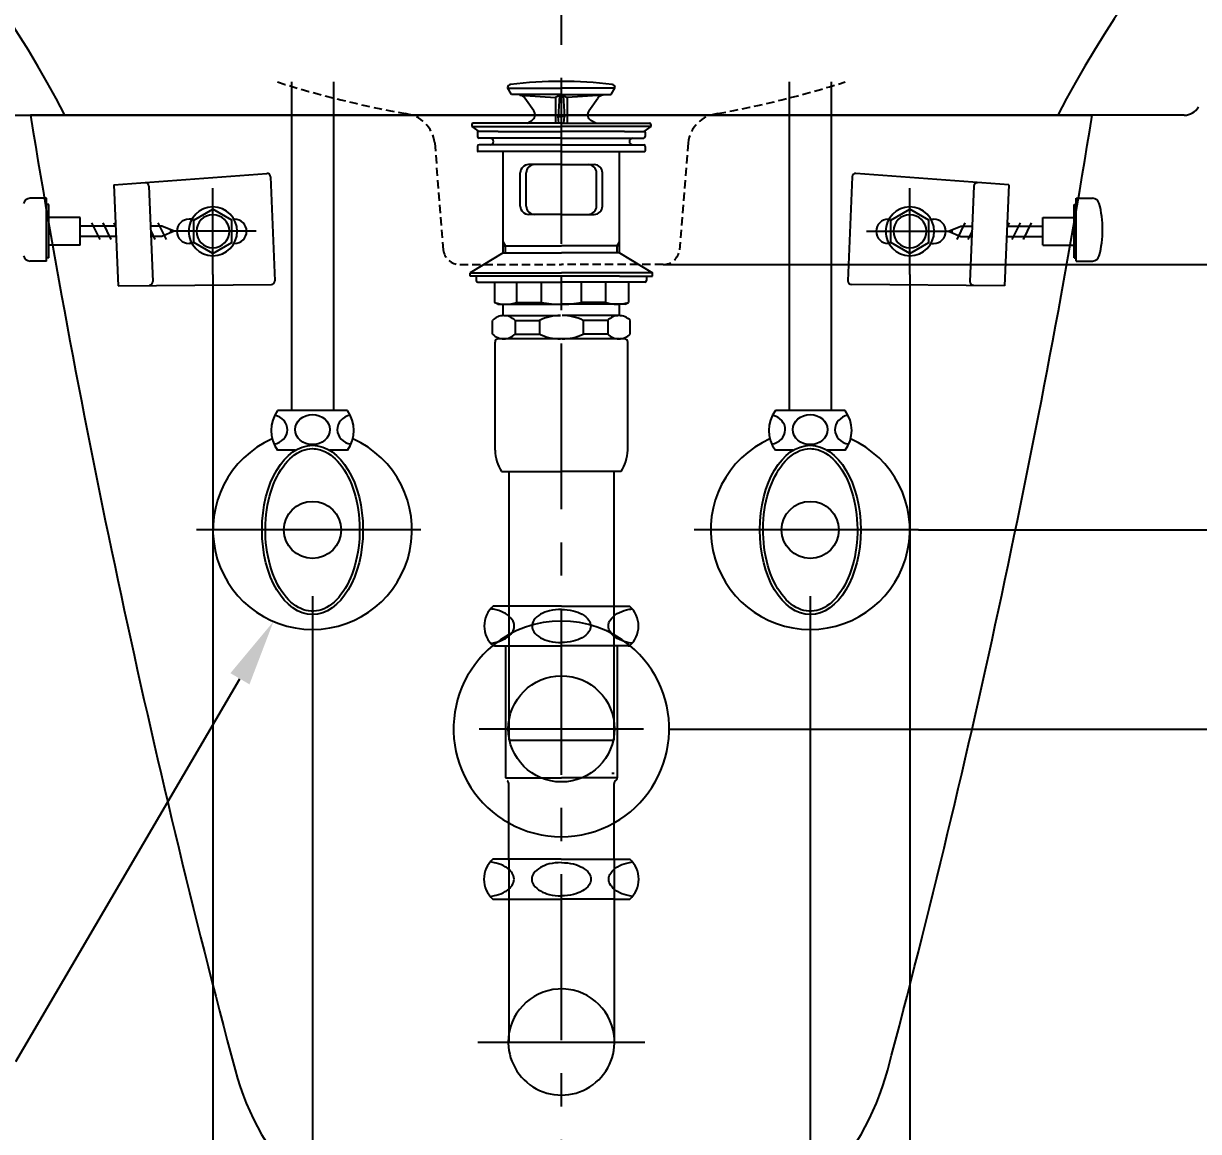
# Model space of a CAD drawing. Extents: x 0 to 6635, y -9 to 2100.
# Drawn here: x 4572.6 to 4926.7, y 407.8 to 741.8 of the extents above; entities that cross this region are included whole.
import ezdxf

# ---------------------------------------------------------------- set-up
doc = ezdxf.new("R2010")
doc.units = 0
doc.header["$LTSCALE"] = 20
doc.header["$MEASUREMENT"] = 0
doc.linetypes.add('CENTER', pattern=[2, 1.25, -0.25, 0.25, -0.25])
doc.linetypes.add('HIDDEN', pattern=[0.375, 0.25, -0.125])
doc.layers.get('0').update_dxf_attribs({"linetype": 'CONTINUOUS'})
doc.layers.get('DEFPOINTS').update_dxf_attribs({"linetype": 'CONTINUOUS'})
for name, color, linetype in [('1', 1, 'CONTINUOUS'), ('3', 3, 'CONTINUOUS'), ('4', 4, 'CONTINUOUS'), ('6', 6, 'CONTINUOUS'), ('7', 7, 'CONTINUOUS'), ('CENTER', 2, 'CENTER')]:
    doc.layers.add(name, color=color, linetype=linetype)
doc.styles.get("Standard").update_dxf_attribs({"font": 'NanumGothic.ttf'})
doc.dimstyles.get("Standard").update_dxf_attribs({"dimtxt": 2.5, "dimasz": 2, "dimexe": 2, "dimexo": 1, "dimgap": 1.5, "dimtad": 1, "dimdec": 0, "dimlfac": 10, "dimrnd": 0.5, "dimzin": 0, "dimdsep": 46, "dimtxsty": 'Standard', "dimcen": 0, "dimclrt": 2, "dimadec": 0, "dimazin": 0, "dimtfac": 1, "dimtdec": 0, "dimtmove": 0, "dimatfit": 3, "dimfxl": 0, "dimtolj": 1, "dimtzin": 0, "dimarcsym": 0})

# ---------------------------------------------------------------- blocks, each defined once
blk = doc.blocks.new('*D58')
at = {"layer": '1', "color": 3, "lineweight": -2}
for p, q in [((4767.18, 529.14), (5247.06, 529.14)), ((5227.06, 509.14), (5227.06, 444.99)), ((5227.06, 129.14), (5227.06, 403.3)), ((5034.68, 109.14), (5247.06, 109.14))]:
    blk.add_line(p, q, dxfattribs=at)
at = {"layer": '1', "color": 3}
for points in [[(5223.73, 509.14), (5230.4, 509.14), (5227.06, 529.14)], [(5223.73, 129.14), (5230.4, 129.14), (5227.06, 109.14)]]:
    blk.add_solid(points, dxfattribs=at)
at = {"layer": 'DEFPOINTS', "color": 0}
for p in [(4767.18, 529.14), (5034.68, 109.14), (5227.06, 109.14)]:
    blk.add_point(p, dxfattribs=at)
at = {"layer": '1', "color": 2, "insert": (5227.06, 424.14), "char_height": 20, "attachment_point": 5}
blk.add_mtext('\\A1;420', dxfattribs=at)
blk = doc.blocks.new('*D61')
at = {"layer": '1', "color": 3, "lineweight": -2}
for p, q in [((5029.88, 869.14), (5127.3, 869.14)), ((5107.3, 849.14), (5107.3, 789.99)), ((5107.3, 689.14), (5107.3, 748.3)), ((4765.31, 669.14), (5127.3, 669.14))]:
    blk.add_line(p, q, dxfattribs=at)
at = {"layer": '1', "color": 3}
for points in [[(5103.96, 849.14), (5110.63, 849.14), (5107.3, 869.14)], [(5103.96, 689.14), (5110.63, 689.14), (5107.3, 669.14)]]:
    blk.add_solid(points, dxfattribs=at)
at = {"layer": 'DEFPOINTS', "color": 0}
for p in [(5029.88, 869.14), (4765.31, 669.14), (5107.3, 669.14)]:
    blk.add_point(p, dxfattribs=at)
at = {"layer": '1', "color": 2, "insert": (5107.3, 769.14), "char_height": 20, "attachment_point": 5}
blk.add_mtext('\\A1;200', dxfattribs=at)
blk = doc.blocks.new('*D62')
at = {"layer": '1', "color": 3, "lineweight": -2}
for p, q in [((5127.3, 869.14), (5187.06, 869.14)), ((5167.06, 849.14), (5167.06, 743.91)), ((5167.06, 609.14), (5167.06, 702.13)), ((4842.31, 589.14), (5187.06, 589.14))]:
    blk.add_line(p, q, dxfattribs=at)
at = {"layer": '1', "color": 3}
for points in [[(5163.73, 849.14), (5170.4, 849.14), (5167.06, 869.14)], [(5163.73, 609.14), (5170.4, 609.14), (5167.06, 589.14)]]:
    blk.add_solid(points, dxfattribs=at)
at = {"layer": 'DEFPOINTS', "color": 0}
for p in [(5127.3, 869.14), (4842.31, 589.14), (5167.06, 589.14)]:
    blk.add_point(p, dxfattribs=at)
at = {"layer": '1', "color": 2, "insert": (5167.06, 723.02), "char_height": 20, "attachment_point": 5}
blk.add_mtext('\\A1;280', dxfattribs=at)
blk = doc.blocks.new('*D63')
at = {"layer": '1', "color": 3, "lineweight": -2}
for p, q in [((5187.06, 869.14), (5247.06, 869.14)), ((5227.06, 849.14), (5227.06, 700.04)), ((5227.06, 549.14), (5227.06, 658.24)), ((4767.18, 529.14), (5247.06, 529.14))]:
    blk.add_line(p, q, dxfattribs=at)
at = {"layer": '1', "color": 3}
for points in [[(5223.73, 849.14), (5230.4, 849.14), (5227.06, 869.14)], [(5223.73, 549.14), (5230.4, 549.14), (5227.06, 529.14)]]:
    blk.add_solid(points, dxfattribs=at)
at = {"layer": 'DEFPOINTS', "color": 0}
for p in [(5187.06, 869.14), (4767.18, 529.14), (5227.06, 529.14)]:
    blk.add_point(p, dxfattribs=at)
at = {"layer": '1', "color": 2, "insert": (5227.06, 679.14), "char_height": 20, "attachment_point": 5}
blk.add_mtext('\\A1;340', dxfattribs=at)
blk = doc.blocks.new('*D64')
at = {"color": 3, "lineweight": -2}
for p, q in [((4659.68, 569.14), (4659.68, 275.93)), ((4809.68, 569.14), (4809.68, 275.93)), ((4789.68, 295.93), (4679.68, 295.93))]:
    blk.add_line(p, q, dxfattribs=at)
at = {"color": 3}
for points in [[(4679.68, 299.26), (4679.68, 292.59), (4659.68, 295.93)], [(4789.68, 299.26), (4789.68, 292.59), (4809.68, 295.93)]]:
    blk.add_solid(points, dxfattribs=at)
at = {"layer": 'DEFPOINTS', "color": 0}
for p in [(4659.68, 569.14), (4809.68, 569.14), (4659.68, 295.93)]:
    blk.add_point(p, dxfattribs=at)
at = {"color": 2, "insert": (4734.68, 316.78), "char_height": 20, "attachment_point": 5}
blk.add_mtext('\\A1;150', dxfattribs=at)
blk = doc.blocks.new('*D43')
at = {"layer": '1', "color": 3, "lineweight": -2}
for p, q in [((4544.12, 714.14), (4297.34, 714.14)), ((4317.34, 694.14), (4317.34, 560.04)), ((4317.34, 384.14), (4317.34, 518.24)), ((4734.68, 364.14), (4297.34, 364.14))]:
    blk.add_line(p, q, dxfattribs=at)
at = {"layer": '1', "color": 3}
for points in [[(4314.01, 694.14), (4320.68, 694.14), (4317.34, 714.14)], [(4314.01, 384.14), (4320.68, 384.14), (4317.34, 364.14)]]:
    blk.add_solid(points, dxfattribs=at)
at = {"layer": 'DEFPOINTS', "color": 0}
for p in [(4544.12, 714.14), (4317.34, 364.14), (4734.68, 364.14)]:
    blk.add_point(p, dxfattribs=at)
at = {"layer": '1', "color": 2, "insert": (4317.34, 539.14), "char_height": 20, "attachment_point": 5}
blk.add_mtext('\\A1;350', dxfattribs=at)
blk = doc.blocks.new('*D55')
at = {"layer": '1', "color": 3, "lineweight": -2}
for p, q in [((4629.68, 666.14), (4629.68, 222.97)), ((4839.68, 666.14), (4839.68, 222.97)), ((4649.68, 242.97), (4819.68, 242.97))]:
    blk.add_line(p, q, dxfattribs=at)
at = {"layer": '1', "color": 3}
for points in [[(4649.68, 246.3), (4649.68, 239.64), (4629.68, 242.97)], [(4819.68, 246.3), (4819.68, 239.64), (4839.68, 242.97)]]:
    blk.add_solid(points, dxfattribs=at)
at = {"layer": 'DEFPOINTS', "color": 0}
for p in [(4629.68, 666.14), (4839.68, 666.14), (4839.68, 242.97)]:
    blk.add_point(p, dxfattribs=at)
at = {"layer": '1', "color": 2, "insert": (4734.68, 263.81), "char_height": 20, "attachment_point": 5}
blk.add_mtext('\\A1;210', dxfattribs=at)
blk = doc.blocks.new('*D57')
at = {"layer": '1', "color": 3, "lineweight": -2}
for p, q in [((4644.68, 869.14), (4234.74, 869.14)), ((4254.74, 849.14), (4254.74, 637.5)), ((4254.74, 384.14), (4254.74, 595.78)), ((4734.68, 364.14), (4234.74, 364.14))]:
    blk.add_line(p, q, dxfattribs=at)
at = {"layer": '1', "color": 3}
for points in [[(4251.41, 849.14), (4258.07, 849.14), (4254.74, 869.14)], [(4251.41, 384.14), (4258.07, 384.14), (4254.74, 364.14)]]:
    blk.add_solid(points, dxfattribs=at)
at = {"layer": 'DEFPOINTS', "color": 0}
for p in [(4644.68, 869.14), (4254.74, 364.14), (4734.68, 364.14)]:
    blk.add_point(p, dxfattribs=at)
at = {"layer": '1', "color": 2, "insert": (4254.74, 616.64), "char_height": 20, "attachment_point": 5}
blk.add_mtext('\\A1;505', dxfattribs=at)

msp = doc.modelspace()

# ---------------------------------------------------------------- linework, layer by layer
at = {"color": 7, "linetype": 'HIDDEN', "ltscale": 0.5}
for points in [[(4696.50493, 705.78423), (4699.0655, 673.58303, 0.380967533), (4704.04724, 669.14283), (4734.68094, 669.14283)], [(4772.85695, 705.78423), (4770.29638, 673.58303, -0.380967533), (4765.31464, 669.14283), (4734.68094, 669.14283)]]:
    msp.add_lwpolyline(points, format="xyb", dxfattribs=at)
for centre, radius, start, end in [((4745.46928, 1030.45209), 321.10401, 252.5397504, 259.610824), ((4723.8926, 1030.45209), 321.10401, 280.389176, 287.4602496), ((4686.54145, 704.63509), 10.02952, 6.5791352, 84.1510559), ((4782.82043, 704.63509), 10.02952, 95.8489441, 173.4208648)]:
    msp.add_arc(centre, radius, start, end, dxfattribs=at)
at = {"layer": '1', "color": 3}
msp.add_line((4570.25828, 428.90026), (4637.81408, 544.28522), dxfattribs=at)
msp.add_solid([(4634.93751, 545.9694), (4640.69065, 542.60104), (4647.91915, 561.54464)], dxfattribs=at)
at = {"layer": '3'}
for p, q in [((4719.68094, 720.33724), (4718.44962, 722.46995)), ((4749.68094, 720.33724), (4750.91226, 722.46995)), ((4718.56616, 722.2681), (4734.68094, 722.2681)), ((4734.68094, 720.33724), (4719.68094, 720.33724)), ((4722.19621, 720.15295), (4732.93094, 719.45158)), ((4726.40628, 715.45795), (4723.68807, 719.31092)), ((4734.68094, 720.33724), (4732.93094, 719.45158)), ((4732.93094, 719.45158), (4732.93094, 711.73724)), ((4734.16326, 720.07525), (4733.73094, 713.66737)), ((4750.79572, 722.2681), (4734.68094, 722.2681)), ((4734.68094, 720.33724), (4749.68094, 720.33724)), ((4734.68094, 720.33724), (4736.43094, 719.45158)), ((4735.19862, 720.07525), (4735.63094, 713.66737)), ((4747.16567, 720.15295), (4736.43094, 719.45158)), ((4736.43094, 719.45158), (4736.43094, 711.73724)), ((4742.9556, 715.45795), (4745.67381, 719.31092)), ((4717.38094, 711.73724), (4708.08094, 711.73724)), ((4734.68094, 711.73724), (4717.38094, 711.73724)), ((4724.32452, 711.73724), (4725.77203, 712.57297)), ((4733.93404, 711.73724), (4733.73094, 713.69157)), ((4733.73094, 713.69157), (4734.68094, 713.69157)), ((4735.63094, 713.69157), (4734.68094, 713.69157)), ((4734.68094, 711.73724), (4751.98094, 711.73724)), ((4735.42784, 711.73724), (4735.63094, 713.69157)), ((4745.03736, 711.73724), (4743.58984, 712.57297)), ((4751.98094, 711.73724), (4761.28094, 711.73724)), ((4707.68094, 711.33724), (4707.68094, 710.73724)), ((4707.68094, 710.73724), (4709.82316, 709.23724)), ((4707.68094, 710.73724), (4734.68094, 710.73724)), ((4709.37911, 709.03724), (4709.37911, 707.73724)), ((4715.68094, 709.23724), (4709.57911, 709.23724)), ((4715.68094, 709.23724), (4734.68094, 709.23724)), ((4761.68094, 710.73724), (4734.68094, 710.73724)), ((4753.68094, 709.23724), (4734.68094, 709.23724)), ((4753.68094, 709.23724), (4759.78277, 709.23724)), ((4761.68094, 710.73724), (4759.53872, 709.23724)), ((4759.98277, 709.03724), (4759.98277, 707.73724)), ((4761.68094, 711.33724), (4761.68094, 710.73724)), ((4709.37911, 704.73724), (4709.37911, 703.43724)), ((4734.68094, 707.23724), (4709.87911, 707.23724)), ((4734.68094, 705.23724), (4709.87911, 705.23724)), ((4734.68094, 707.23724), (4759.48277, 707.23724)), ((4734.68094, 705.23724), (4759.48277, 705.23724)), ((4759.98277, 704.73724), (4759.98277, 703.43724)), ((4734.68094, 703.23724), (4709.57911, 703.23724)), ((4717.18094, 672.64283), (4717.18094, 703.23724)), ((4734.68094, 703.23724), (4759.78277, 703.23724)), ((4752.18094, 672.64283), (4752.18094, 703.23724)), ((4734.68094, 699.23724), (4724.80657, 699.23724)), ((4734.68094, 699.23724), (4744.55531, 699.23724)), ((4599.83931, 693.15319), (4645.90185, 696.59124)), ((4647.02911, 695.58737), (4648.32297, 664.18518)), ((4722.30657, 686.73724), (4722.30657, 696.73724)), ((4724.07434, 686.73724), (4724.07434, 696.73724)), ((4745.28754, 686.73724), (4745.28754, 696.73724)), ((4747.05531, 686.73724), (4747.05531, 696.73724)), ((4822.33277, 695.58737), (4821.03891, 664.18518)), ((4869.52257, 693.15319), (4823.46003, 696.59124)), ((4599.83931, 693.15319), (4601.09287, 662.72901)), ((4610.36393, 692.77207), (4611.55046, 663.97466)), ((4858.99795, 692.77207), (4857.81142, 663.97466)), ((4869.52257, 693.15319), (4868.269, 662.72901)), ((4579.5683, 689.08977), (4574.62188, 689.08977)), ((4579.5683, 670.18977), (4579.5683, 689.08977)), ((4580.18143, 687.17533), (4579.5683, 687.17533)), ((4580.18143, 683.34283), (4580.18143, 687.17533)), ((4889.18045, 683.34283), (4889.18045, 687.17533)), ((4889.18045, 687.17533), (4889.79358, 687.17533)), ((4889.79358, 670.18977), (4889.79358, 689.08977)), ((4889.79358, 689.08977), (4894.74, 689.08977)), ((4734.68094, 684.23724), (4724.80657, 684.23724)), ((4734.68094, 684.23724), (4744.55531, 684.23724)), ((4580.18143, 674.94283), (4580.18143, 683.34283)), ((4589.63143, 683.34283), (4580.18143, 683.34283)), ((4589.63143, 674.94283), (4589.63143, 683.34283)), ((4600.35385, 680.66533), (4589.63143, 680.66533)), ((4593.11669, 681.66533), (4595.5547, 676.62033)), ((4596.44863, 681.66533), (4598.88664, 676.62033)), ((4599.78057, 681.66533), (4600.36224, 680.46167)), ((4614.31424, 680.66533), (4610.86276, 680.66533)), ((4613.10831, 681.66533), (4615.54632, 676.62033)), ((4617.98988, 679.14283), (4614.31424, 680.66533)), ((4623.2672, 682.81783), (4622.49135, 682.81783)), ((4636.14135, 682.81783), (4635.99777, 682.81783)), ((4833.22053, 682.81783), (4833.36411, 682.81783)), ((4846.09468, 682.81783), (4846.87053, 682.81783)), ((4851.372, 679.14283), (4855.04764, 680.66533)), ((4856.25357, 681.66533), (4853.81556, 676.62033)), ((4855.04764, 680.66533), (4858.49912, 680.66533)), ((4869.58131, 681.66533), (4868.99964, 680.46167)), ((4869.00803, 680.66533), (4879.73045, 680.66533)), ((4872.91325, 681.66533), (4870.47524, 676.62033)), ((4876.24518, 681.66533), (4873.80718, 676.62033)), ((4879.73045, 674.94283), (4879.73045, 683.34283)), ((4879.73045, 683.34283), (4889.18045, 683.34283)), ((4889.18045, 674.94283), (4889.18045, 683.34283)), ((4600.47931, 677.62033), (4589.63143, 677.62033)), ((4610.91897, 679.30094), (4612.21438, 676.62033)), ((4614.31424, 677.62033), (4610.98822, 677.62033)), ((4617.98988, 679.14283), (4614.31424, 677.62033)), ((4851.372, 679.14283), (4855.04764, 677.62033)), ((4855.04764, 677.62033), (4858.37366, 677.62033)), ((4858.44291, 679.30094), (4857.1475, 676.62033)), ((4868.88257, 677.62033), (4879.73045, 677.62033)), ((4580.18143, 671.11033), (4580.18143, 674.94283)), ((4589.63143, 674.94283), (4580.18143, 674.94283)), ((4623.2672, 675.46783), (4622.49135, 675.46783)), ((4636.14135, 675.46783), (4635.99777, 675.46783)), ((4717.88094, 674.73724), (4717.18094, 675.94968)), ((4717.18094, 674.73724), (4734.68094, 674.73724)), ((4717.88094, 672.64283), (4717.88094, 674.73724)), ((4752.18094, 674.73724), (4734.68094, 674.73724)), ((4751.48094, 674.73724), (4752.18094, 675.94968)), ((4751.48094, 672.64283), (4751.48094, 674.73724)), ((4833.22053, 675.46783), (4833.36411, 675.46783)), ((4846.09468, 675.46783), (4846.87053, 675.46783)), ((4879.73045, 674.94283), (4889.18045, 674.94283)), ((4889.18045, 671.11033), (4889.18045, 674.94283)), ((4579.5683, 670.18977), (4574.62188, 670.18977)), ((4580.18143, 671.11033), (4579.5683, 671.11033)), ((4717.18094, 672.64283), (4707.18094, 666.64283)), ((4717.18094, 672.64283), (4734.68094, 672.64283)), ((4752.18094, 672.64283), (4734.68094, 672.64283)), ((4752.18094, 672.64283), (4762.18094, 666.64283)), ((4889.18045, 671.11033), (4889.79358, 671.11033)), ((4889.79358, 670.18977), (4894.74, 670.18977)), ((4707.18094, 666.64283), (4734.68094, 666.64283)), ((4707.18094, 665.64283), (4707.18094, 666.64283)), ((4762.18094, 666.64283), (4734.68094, 666.64283)), ((4762.18094, 665.64283), (4762.18094, 666.64283)), ((4601.09287, 662.72901), (4647.28211, 663.09199)), ((4717.18094, 665.64283), (4707.18094, 665.64283)), ((4708.98881, 665.64283), (4708.98881, 664.34283)), ((4709.48881, 663.84283), (4714.48881, 663.84283)), ((4714.48881, 663.84283), (4734.68094, 663.84283)), ((4714.48881, 663.84283), (4714.48881, 657.72019)), ((4752.18094, 665.64283), (4717.18094, 665.64283)), ((4721.26359, 657.72019), (4721.26359, 663.84283)), ((4728.66426, 657.72019), (4728.66426, 663.84283)), ((4754.87307, 663.84283), (4734.68094, 663.84283)), ((4740.69762, 657.72019), (4740.69762, 663.84283)), ((4748.09829, 657.72019), (4748.09829, 663.84283)), ((4752.18094, 665.64283), (4762.18094, 665.64283)), ((4754.87307, 663.84283), (4754.87307, 657.72019)), ((4759.87307, 663.84283), (4754.87307, 663.84283)), ((4760.37307, 665.64283), (4760.37307, 664.34283)), ((4868.269, 662.72901), (4822.07977, 663.09199)), ((4715.48881, 657.14283), (4714.48881, 657.72019)), ((4715.48881, 657.14283), (4716.88881, 657.14283)), ((4716.88881, 657.14283), (4734.68094, 657.14283)), ((4717.18094, 653.7316), (4717.18094, 657.14283)), ((4721.26359, 657.72019), (4728.66426, 657.72019)), ((4752.47307, 657.14283), (4734.68094, 657.14283)), ((4748.09829, 657.72019), (4740.69762, 657.72019)), ((4752.18094, 653.7316), (4752.18094, 657.14283)), ((4753.87307, 657.14283), (4752.47307, 657.14283)), ((4753.87307, 657.14283), (4754.87307, 657.72019)), ((4713.93724, 648.18062), (4713.93724, 652.29387)), ((4717.32464, 653.73724), (4734.43724, 653.73724)), ((4720.71203, 652.29387), (4728.11269, 652.29387)), ((4720.71203, 652.29387), (4720.71203, 648.18062)), ((4728.11269, 652.29387), (4728.11269, 648.18062)), ((4752.03724, 653.73724), (4734.92464, 653.73724)), ((4741.24919, 652.29387), (4741.24919, 648.18062)), ((4748.64985, 652.29387), (4741.24919, 652.29387)), ((4748.64985, 652.29387), (4748.64985, 648.18062)), ((4755.42464, 648.18062), (4755.42464, 652.29387)), ((4720.71203, 648.18062), (4728.11269, 648.18062)), ((4748.64985, 648.18062), (4741.24919, 648.18062)), ((4714.68094, 613.1349), (4714.68094, 645.73724)), ((4734.68094, 646.73724), (4715.68094, 646.73724)), ((4752.03724, 646.73724), (4734.68094, 646.73724)), ((4751.48094, 646.73724), (4752.03724, 646.73724)), ((4752.03724, 646.73724), (4752.43724, 646.73724)), ((4753.68094, 646.73724), (4752.18094, 646.73724)), ((4754.68094, 613.1349), (4754.68094, 645.73724)), ((4754.68094, 640.373), (4754.68094, 645.73724)), ((4716.68094, 606.73724), (4734.68094, 606.73724)), ((4718.80594, 606.73724), (4718.80594, 525.73724)), ((4752.68094, 606.73724), (4734.68094, 606.73724)), ((4750.55594, 525.73724), (4750.55594, 606.73724)), ((4718.80594, 525.73724), (4750.55594, 525.73724)), ((4750.55594, 515.73724), (4749.85594, 515.73724))]:
    msp.add_line(p, q, dxfattribs=at)
for points in [[(4629.65671, 672.48843), (4623.90594, 675.80864), (4623.90594, 682.47703), (4629.65671, 685.79724)], [(4629.65671, 672.48843), (4635.40748, 675.80864), (4635.40748, 682.47703), (4629.65671, 685.79724)], [(4839.70517, 672.48843), (4833.9544, 675.80864), (4833.9544, 682.47703), (4839.70517, 685.79724)], [(4839.70517, 672.48843), (4845.45594, 675.80864), (4845.45594, 682.47703), (4839.70517, 685.79724)]]:
    msp.add_lwpolyline(points, dxfattribs=at)
for centre, radius, start, end in [((4719.53094, 722.2681), 1.1, 97.3204137, 169.426199), ((4734.68094, 604.33724), 120, 90, 97.3204137), ((4734.68094, 604.33724), 120, 82.6795863, 90), ((4749.83094, 722.2681), 1.1, 10.573801, 82.6795863), ((4722.05383, 718.15799), 2, 35.2023251, 86.2618095), ((4747.30805, 718.15799), 2, 93.7381905, 144.7976749), ((4724.77203, 714.30502), 2, 300, 35.2023251), ((4744.58984, 714.30502), 2, 144.7976749, 240), ((4708.08094, 711.33724), 0.4, 90, 180), ((4761.28094, 711.33724), 0.4, 0, 90), ((4709.57911, 709.03724), 0.2, 90, 180), ((4759.78277, 709.03724), 0.2, 0, 90), ((4709.87911, 707.73724), 0.5, 180, 270), ((4709.87911, 704.73724), 0.5, 90, 180), ((4713.18094, 706.23724), 1, 270, 90), ((4756.18094, 706.23724), 1, 90, 270), ((4759.48277, 707.73724), 0.5, 270, 0), ((4759.48277, 704.73724), 0.5, 0, 90), ((4709.57911, 703.43724), 0.2, 180, 270), ((4759.78277, 703.43724), 0.2, 270, 0), ((4724.80657, 696.73724), 2.5, 90, 180), ((4726.57434, 696.73724), 2.5, 90, 180), ((4742.78754, 696.73724), 2.5, 0, 90), ((4744.55531, 696.73724), 2.5, 0, 90), ((4645.98, 695.54415), 1.05, 2.3594117, 94.2685641), ((4823.38188, 695.54415), 1.05, 85.7314359, 177.6405883), ((4609.31482, 692.72884), 1.05, 2.3594117, 93.7915079), ((4860.04706, 692.72884), 1.05, 86.2084921, 177.6405883), ((4574.62188, 686.98977), 2.1, 90, 165.5224878), ((4894.74, 686.98977), 2.1, 14.4775122, 90), ((4866.27358, 679.63977), 31.5, 345.5224878, 14.4775122), ((4629.68094, 679.14283), 7.35, 90.1888703, 269.8111297), ((4629.68094, 679.14283), 4.9875, 90.2783358, 269.7216642), ((4629.63248, 679.14283), 7.35, 270.1888703, 89.8111297), ((4629.63248, 679.14283), 4.9875, 270.2783358, 89.7216642), ((4724.80657, 686.73724), 2.5, 180, 270), ((4726.57434, 686.73724), 2.5, 180, 270), ((4742.78754, 686.73724), 2.5, 270, 0), ((4744.55531, 686.73724), 2.5, 270, 0), ((4839.7294, 679.14283), 7.35, 90.1888703, 269.8111297), ((4839.7294, 679.14283), 4.9875, 90.2783358, 269.7216642), ((4839.68094, 679.14283), 7.35, 270.1888703, 89.8111297), ((4839.68094, 679.14283), 4.9875, 270.2783358, 89.7216642), ((4622.49135, 679.14283), 3.675, 90, 180), ((4636.14135, 679.14283), 3.675, 270, 90), ((4833.22053, 679.14283), 3.675, 90, 270), ((4846.87053, 679.14283), 3.675, 0, 90), ((4622.49135, 679.14283), 3.675, 180, 270), ((4846.87053, 679.14283), 3.675, 270, 0), ((4574.62188, 672.28977), 2.1, 194.4775122, 270), ((4894.74, 672.28977), 2.1, 270, 345.5224878), ((4610.50135, 663.93143), 1.05, 270.9273155, 2.3594117), ((4647.27386, 664.14196), 1.05, 270.4502592, 2.3594117), ((4709.48881, 664.34283), 0.5, 180, 270), ((4759.87307, 664.34283), 0.5, 270, 0), ((4822.08802, 664.14196), 1.05, 177.6405883, 269.5497408), ((4858.86053, 663.93143), 1.05, 177.6405883, 269.0726845), ((4717.8762, 667.32204), 10.18185, 250.567925, 289.432075), ((4734.4888, 686.59517), 29.45658, 258.5955662, 270.3737354), ((4734.87308, 686.59517), 29.45658, 269.6262646, 281.4044338), ((4751.48568, 667.32204), 10.18185, 250.567925, 289.432075), ((4717.32464, 649.02944), 4.70435, 43.9409373, 136.0590627), ((4734.21505, 640.13276), 13.60629, 89.0642953, 116.6471866), ((4735.14683, 640.13276), 13.60629, 63.3528134, 90.9357047), ((4752.03724, 649.02944), 4.70435, 43.9409373, 136.0590627), ((4717.32464, 651.44504), 4.70435, 223.9409373, 316.0590627), ((4734.21505, 660.34172), 13.60629, 243.3528134, 270.9357047), ((4735.14683, 660.34172), 13.60629, 269.0642953, 296.6471866), ((4752.03724, 651.44504), 4.70435, 223.9409373, 316.0590627), ((4715.68094, 645.73724), 1, 90, 180), ((4753.68094, 645.73724), 1, 0, 90), ((4727.66935, 613.68383), 13, 182.4200434, 212.3000082), ((4741.69253, 613.68383), 13, 327.6999918, 357.5799566)]:
    msp.add_arc(centre, radius, start, end, dxfattribs=at)
at = {"layer": '4'}
for p, q in [((4718.43094, 566.18161), (4714.13944, 566.18161)), ((4734.68094, 566.18161), (4718.43094, 566.18161)), ((4734.68094, 566.18161), (4750.93094, 566.18161)), ((4750.93094, 566.18161), (4755.22244, 566.18161)), ((4714.53094, 554.18161), (4714.13944, 554.18161)), ((4714.53094, 554.18161), (4734.68094, 554.18161)), ((4717.88094, 554.18161), (4717.88094, 514.40148)), ((4754.83094, 554.18161), (4734.68094, 554.18161)), ((4751.48094, 554.18161), (4751.48094, 514.40148)), ((4754.83094, 554.18161), (4755.22244, 554.18161)), ((4759.45598, 529.14283), (4709.9059, 529.14283)), ((4717.88094, 514.40148), (4734.68094, 514.40148)), ((4751.48094, 514.40148), (4734.68094, 514.40148)), ((4718.80594, 489.57741), (4718.80594, 512.7566)), ((4750.55594, 489.57741), (4750.55594, 512.7566)), ((4718.80594, 489.88161), (4714.06149, 489.88161)), ((4734.60299, 489.88161), (4718.80594, 489.88161)), ((4718.80594, 489.57741), (4718.80594, 434.68161)), ((4734.60299, 489.88161), (4734.68094, 489.88161)), ((4734.75889, 489.88161), (4734.68094, 489.88161)), ((4734.75889, 489.88161), (4750.55594, 489.88161)), ((4750.55594, 489.88161), (4755.30039, 489.88161)), ((4750.55594, 489.57741), (4750.55594, 434.68161)), ((4714.06149, 477.88161), (4718.80594, 477.88161)), ((4718.80594, 477.88161), (4734.60299, 477.88161)), ((4750.55594, 477.88161), (4734.75889, 477.88161)), ((4750.55594, 477.88161), (4755.30039, 477.88161)), ((4759.85441, 434.68161), (4709.50747, 434.68161))]:
    msp.add_line(p, q, dxfattribs=at)
for points in [[(4720.48611, 560.18161, 0.15521739), (4719.89562, 562.03793, 0.106747244), (4717.83391, 563.92861, 0.07304301), (4715.06405, 565.04662, 0.028511088), (4713.33529, 565.36264, 0.05952259)], [(4734.68094, 565.18161, 0.057537424), (4731.1234, 564.77086, 0.071219107), (4728.42344, 563.71714, 0.106373365), (4726.40064, 561.92054, 0.159482965)], [(4734.68094, 565.18161, -0.057537424), (4738.23848, 564.77086, -0.071219107), (4740.93844, 563.71714, -0.106373365), (4742.96124, 561.92054, -0.159482965)], [(4748.87577, 560.18161, -0.15521739), (4749.46626, 562.03793, -0.106747244), (4751.52797, 563.92861, -0.07304301), (4754.29783, 565.04662, -0.028511088), (4756.02659, 565.36264, -0.05952259)], [(4713.33529, 555.00057, 0.028511088), (4715.06405, 555.31659, 0.07304301), (4717.83391, 556.4346, 0.106747244), (4719.89562, 558.32528, 0.15521739), (4720.48611, 560.18161, 0.15521739)], [(4726.40064, 561.92054, 0.327290453), (4726.40064, 558.44267, 0.106373385), (4728.42344, 556.64607, 0.071219107), (4731.1234, 555.59235, 0.057537424), (4734.68094, 555.18161, 0.057537424)], [(4742.96124, 561.92054, -0.327290453), (4742.96124, 558.44267, -0.106373385), (4740.93844, 556.64607, -0.071219107), (4738.23848, 555.59235, -0.057537424), (4734.68094, 555.18161, -0.057537424)], [(4756.02659, 555.00057, -0.028511088), (4754.29783, 555.31659, -0.07304301), (4751.52797, 556.4346, -0.106747244), (4749.46626, 558.32528, -0.15521739), (4748.87577, 560.18161, -0.15521739)], [(4718.80594, 486.86707, 0.049056062), (4717.75596, 487.62861, 0.07304301), (4714.9861, 488.74662, 0.028511088), (4713.25734, 489.06264)], [(4734.68094, 488.88141, 0.058789896), (4731.04545, 488.47086, 0.071219107), (4728.3455, 487.41714, 0.106373365), (4726.32269, 485.62054, 0.159482965)], [(4734.68094, 488.88141, -0.058789896), (4738.31643, 488.47086, -0.071219107), (4741.01638, 487.41714, -0.106373365), (4743.03919, 485.62054, -0.159482965)], [(4750.55594, 486.86707, -0.049056062), (4751.60592, 487.62861, -0.07304301), (4754.37578, 488.74662, -0.028511088), (4756.10453, 489.06264)], [(4720.40816, 483.88161, 0.15521739), (4719.81767, 485.73793, 0.054411203), (4718.86452, 486.81449, 0.054411203)], [(4726.32269, 485.62054, 0.327290453), (4726.32269, 482.14267, 0.106373385), (4728.3455, 480.34607, 0.071219107), (4731.04545, 479.29235, 0.057537424), (4734.60299, 478.88161, 0.057537424)], [(4743.03919, 485.62054, -0.327290453), (4743.03919, 482.14267, -0.106373385), (4741.01638, 480.34607, -0.071219107), (4738.31643, 479.29235, -0.057537424), (4734.75889, 478.88161, -0.057537424)], [(4748.95372, 483.88161, -0.15521739), (4749.54421, 485.73793, -0.054949864), (4750.5079, 486.82405, -0.054949864)], [(4718.86629, 480.95033, 0.054320903), (4719.81767, 482.02528, 0.15521739), (4720.40816, 483.88161)], [(4750.49986, 480.94645, -0.054539036), (4749.54421, 482.02528, -0.15521739), (4748.95372, 483.88161)], [(4713.25734, 478.70057, 0.028511088), (4714.9861, 479.01659, 0.07304301), (4717.75596, 480.1346, 0.049056062), (4718.80594, 480.89614, 0.049056062)], [(4756.10453, 478.70057, -0.028511088), (4754.37578, 479.01659, -0.07304301), (4751.60592, 480.1346, -0.049056062), (4750.55594, 480.89614, -0.049056062)]]:
    msp.add_lwpolyline(points, format="xyb", dxfattribs=at)
msp.add_circle((4734.68094, 529.18161), 16, dxfattribs=at)
for centre, radius, start, end in [((4719.43094, 560.18161), 8, 131.4096221, 228.5903779), ((4749.93094, 560.18161), 8, 311.4096221, 48.5903779), ((4734.68094, 529.18161), 32.5, 50.5529208, 129.4470792), ((4734.68094, 529.18161), 32.5, 129.4470792, 240.760487), ((4734.68094, 529.18161), 32.5, 299.239513, 50.5529208), ((4717.88094, 512.75661), 0.925, 0, 58.7025878), ((4751.48094, 512.75661), 0.925, 121.2974122, 180), ((4750.48094, 514.40148), 1, 301.2974122, 0), ((4734.68094, 529.18161), 32.5, 240.760487, 299.239513), ((4719.35299, 483.88161), 8, 131.4096221, 228.5903779), ((4750.00889, 483.88161), 8, 311.4096221, 48.5903779), ((4734.68094, 434.80661), 16, 7.1666434, 180), ((4734.68094, 434.80661), 16, 172.8333566, 7.1666434)]:
    msp.add_arc(centre, radius, start, end, dxfattribs=at)
at = {"layer": '6'}
for p, q in [((4653.33094, 724.14283), (4653.33094, 625.14283)), ((4666.03094, 724.14283), (4666.03094, 625.14283)), ((4803.33094, 724.14283), (4803.33094, 625.14283)), ((4816.03094, 724.14283), (4816.03094, 625.14283)), ((4666.03094, 625.14283), (4649.18094, 625.14283)), ((4670.18094, 625.14283), (4666.03094, 625.14283)), ((4816.03094, 625.14283), (4799.18094, 625.14283)), ((4820.18094, 625.14283), (4816.03094, 625.14283)), ((4654.54074, 613.14283), (4649.18094, 613.14283)), ((4670.18094, 613.14283), (4664.82114, 613.14283)), ((4804.54074, 613.14283), (4799.18094, 613.14283)), ((4820.18094, 613.14283), (4814.82114, 613.14283)), ((4692.30751, 589.14283), (4624.71181, 589.14283)), ((4842.30751, 589.14283), (4774.71181, 589.14283))]:
    msp.add_line(p, q, dxfattribs=at)
for centre in [(4659.68094, 589.14283), (4809.68094, 589.14283)]:
    msp.add_circle(centre, 8.61509, dxfattribs=at)
for centre, radius, start, end in [((4657.18094, 619.14283), 10, 143.1301024, 216.8698976), ((4662.18094, 619.14283), 10, 323.1301024, 36.8698976), ((4807.18094, 619.14283), 10, 143.1301024, 216.8698976), ((4812.18094, 619.14283), 10, 323.1301024, 36.8698976), ((4659.68094, 589.14283), 30, 113.9172512, 66.0827488), ((4809.68094, 589.14283), 30, 113.9172512, 66.0827488)]:
    msp.add_arc(centre, radius, start, end, dxfattribs=at)
for centre, major_axis, start_param, end_param in [((4646.90767, 619.37042), (-5.22946, 0), 1.800504354, 4.443057795), ((4672.36361, 619.37042), (5.22946, 0), 1.82411945, 4.498970222), ((4796.90767, 619.37042), (-5.22946, 0), 1.800504354, 4.443057795), ((4822.36361, 619.37042), (5.22946, 0), 1.82411945, 4.498970222)]:
    msp.add_ellipse(centre, major_axis=major_axis, ratio=0.866391406, start_param=start_param, end_param=end_param, dxfattribs=at)
for centre, major_axis, ratio in [((4659.68094, 619.37042), (5.22946, 0), 0.866391406), ((4809.68094, 619.37042), (5.22946, 0), 0.866391406), ((4659.68094, 589.14283), (0, 25.5), 0.596528766), ((4809.68094, 589.14283), (0, 25.5), 0.596528766)]:
    msp.add_ellipse(centre, major_axis=major_axis, ratio=ratio, dxfattribs=at)
for points in [[(4659.68094, 613.64283), (4657.60055, 613.64283), (4655.5008, 612.83373), (4651.60457, 609.58867), (4649.83235, 607.14855), (4647.1065, 601.11984), (4646.15483, 597.54042), (4645.30443, 590.02528), (4645.40575, 586.09555), (4646.63765, 578.73814), (4647.76814, 575.3166), (4650.78056, 569.72739), (4652.65844, 567.57015), (4656.66358, 564.92782), (4658.7691, 564.42624), (4662.9246, 565.02804), (4665.00635, 566.15089), (4668.75756, 569.98289), (4670.40629, 572.687), (4672.82068, 579.10837), (4673.58545, 582.81762), (4674.04712, 590.43205), (4673.74398, 594.33131), (4672.14114, 601.47373), (4670.84158, 604.71044), (4667.57069, 609.81723), (4665.60696, 611.67599), (4662.28925, 613.32815), (4660.98373, 613.64283), (4659.68094, 613.64283)], [(4809.68094, 613.64283), (4807.60055, 613.64283), (4805.5008, 612.83373), (4801.60457, 609.58867), (4799.83235, 607.14855), (4797.1065, 601.11984), (4796.15483, 597.54042), (4795.30443, 590.02528), (4795.40575, 586.09555), (4796.63765, 578.73814), (4797.76814, 575.3166), (4800.78056, 569.72739), (4802.65844, 567.57015), (4806.66358, 564.92782), (4808.7691, 564.42624), (4812.9246, 565.02804), (4815.00635, 566.15089), (4818.75756, 569.98289), (4820.40629, 572.687), (4822.82068, 579.10837), (4823.58545, 582.81762), (4824.04712, 590.43205), (4823.74398, 594.33131), (4822.14114, 601.47373), (4820.84158, 604.71044), (4817.57069, 609.81723), (4815.60696, 611.67599), (4812.28925, 613.32815), (4810.98373, 613.64283), (4809.68094, 613.64283)]]:
    msp.add_open_spline(points, degree=3, knots=[0, 0, 0, 0, 0.461109739, 0.461109739, 0.922219478, 0.922219478, 1.383329216, 1.383329216, 1.844438955, 1.844438955, 2.305548694, 2.305548694, 2.766658433, 2.766658433, 3.227768172, 3.227768172, 3.688877911, 3.688877911, 4.149987649, 4.149987649, 4.611097388, 4.611097388, 5.072207127, 5.072207127, 5.533316866, 5.533316866, 5.994426605, 5.994426605, 6.283185307, 6.283185307, 6.283185307, 6.283185307], dxfattribs=at)
at = {"layer": '7'}
for p in [(4546.98906, 714.14283), (4922.37282, 714.14283)]:
    msp.add_line(p, (4734.68094, 714.14283), dxfattribs=at)
for points in [[(4734.68094, 714.14283), (4574.68094, 714.14283)], [(4734.68094, 714.14283), (4894.68094, 714.14283)]]:
    msp.add_lwpolyline(points, dxfattribs=at)
for centre, radius, start, end in [((4313.46956, 574.7906), 305.2188, 27.1656774, 60.6848477), ((5155.89232, 574.7906), 305.2188, 119.3151523, 152.8343226), ((4922.37282, 719.14283), 5, 270, 329.5976098), ((7535.39673, 1198.04572), 3000, 189.28241682, 194.90529373), ((1933.96515, 1198.04572), 3000, 345.09470627, 350.71758318), ((4713.64796, 446.95725), 80, 194.9052937, 254.7570667), ((4755.71392, 446.95725), 80, 285.2429333, 345.0947063)]:
    msp.add_arc(centre, radius, start, end, dxfattribs=at)
at = {"layer": 'CENTER', "color": 1, "linetype": 'CENTER', "ltscale": 2}
for p, q in [((4734.68094, 355.37416), (4734.68094, 908.55745)), ((4629.68094, 666.14283), (4629.68094, 692.14283)), ((4839.68094, 666.14283), (4839.68094, 692.14283)), ((4642.68094, 679.14283), (4616.68094, 679.14283)), ((4826.68094, 679.14283), (4852.68094, 679.14283))]:
    msp.add_line(p, q, dxfattribs=at)

# ---------------------------------------------------------------- dimensions: what is measured, and where the dimension line sits
dim = msp.add_linear_dim(base=(4659.68094, 295.92532), p1=(4809.68094, 569.14283), p2=(4659.68094, 569.14283), dimstyle='Standard', override={"dimtxt": 20, "dimasz": 20, "dimexe": 20, "dimexo": 0, "dimgap": 10, "dimdec": 4, "dimlfac": 1, "dimzin": 8, "dimclrd": 3, "dimclre": 3, "dimtdec": 4})
dim.commit()
dim.dimension.update_dxf_attribs({"geometry": '*D64', "text_midpoint": (4734.68094, 316.78369)})
at = {"layer": '1'}
for base, p1, p2, picture, middle in [((4254.73925, 364.14283), (4644.68094, 869.14283), (4734.68094, 364.14283), '*D57', (4254.73925, 616.64283)), ((5107.29787, 669.14283), (5029.87698, 869.14283), (4765.31464, 669.14283), '*D61', (5107.29787, 769.14283))]:
    dim = msp.add_linear_dim(base=base, p1=p1, p2=p2, angle=90, dimstyle='Standard', override={"dimtxt": 20, "dimasz": 20, "dimexe": 20, "dimexo": 0, "dimgap": 10, "dimtih": 1, "dimtoh": 1, "dimdec": 4, "dimlfac": 1, "dimzin": 8, "dimclrd": 3, "dimclre": 3, "dimtdec": 4}, dxfattribs=at)
    dim.commit()
    dim.dimension.update_dxf_attribs({"geometry": picture, "text_midpoint": middle})
for base, p1, p2, picture, middle in [((5227.0641, 529.14283), (5187.0641, 869.14283), (4767.18094, 529.14283), '*D63', (5227.0641, 679.14283)), ((5167.0641, 589.14283), (5127.29787, 869.14283), (4842.30751, 589.14283), '*D62', (5167.0641, 723.01881)), ((4317.34339, 364.14283), (4544.12, 714.14283), (4734.68094, 364.14283), '*D43', (4317.34339, 539.14283)), ((5227.0641, 109.14283), (4767.18094, 529.14283), (5034.68094, 109.14283), '*D58', (5227.0641, 424.14283))]:
    dim = msp.add_linear_dim(base=base, p1=p1, p2=p2, angle=90, dimstyle='Standard', override={"dimtxt": 20, "dimasz": 20, "dimexe": 20, "dimexo": 0, "dimgap": 10, "dimtih": 1, "dimtoh": 1, "dimdec": 4, "dimlfac": 1, "dimzin": 8, "dimclrd": 3, "dimclre": 3, "dimtdec": 4}, dxfattribs=at)
    dim.commit()
    dim.dimension.update_dxf_attribs({"geometry": picture, "text_midpoint": middle, "dimtype": 160})
dim = msp.add_linear_dim(base=(4839.68094, 242.96909), p1=(4629.68094, 666.14283), p2=(4839.68094, 666.14283), dimstyle='Standard', override={"dimtxt": 20, "dimasz": 20, "dimexe": 20, "dimexo": 0, "dimgap": 10, "dimdec": 4, "dimlfac": 1, "dimzin": 8, "dimclrd": 3, "dimclre": 3, "dimtdec": 4}, dxfattribs=at)
dim.commit()
dim.dimension.update_dxf_attribs({"geometry": '*D55', "text_midpoint": (4734.68094, 263.81315)})

doc.saveas('drawing.dxf')
